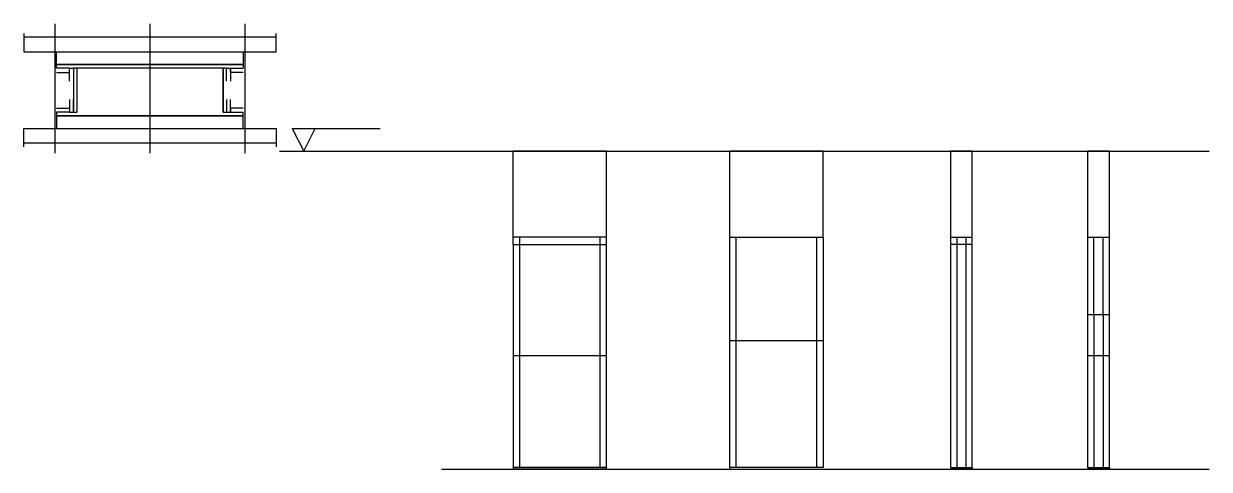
# Model space of a CAD drawing. Header units: metres. Extents: x 7871 to 9167, y 10957 to 11445.
import ezdxf

# ---------------------------------------------------------------- set-up
doc = ezdxf.new("R2010")
doc.units = ezdxf.units.M
for name, color, linetype in [('CHAPA', 7, 'Continuous'), ('COTA', 7, 'Continuous'), ('Hachura', 7, 'Continuous'), ('Madeira', 7, 'Continuous'), ('NIVEL 1° PAV.', 7, 'Continuous'), ('Nível', 7, 'Continuous'), ('Painéis', 7, 'Continuous'), ('Perfil Metálico', 7, 'Continuous'), ('SARR_2.2x7', 7, 'Continuous'), ('SARRAFO', 7, 'Continuous')]:
    doc.layers.add(name, color=color, linetype=linetype)

msp = doc.modelspace()

# ---------------------------------------------------------------- linework, layer by layer
at = {"layer": 'CHAPA', "color": 7, "lineweight": 25}
for points in [[(7906.7, 11395.9), (7906.7, 11399.9), (8110.7, 11399.9), (8110.7, 11395.9)], [(7906.7, 11395.9), (7906.7, 11399.9), (8110.7, 11399.9), (8110.7, 11395.9)], [(7928.7, 11395.9), (7925.1, 11395.9), (7925.1, 11347.9), (7928.7, 11347.9)], [(7928.7, 11395.9), (7925.1, 11395.9), (7925.1, 11347.9), (7928.7, 11347.9)], [(8092.3, 11395.9), (8088.7, 11395.9), (8088.7, 11347.9), (8092.3, 11347.9)], [(8092.3, 11395.9), (8088.7, 11395.9), (8088.7, 11347.9), (8092.3, 11347.9)], [(7906.7, 11347.9), (7906.7, 11343.9), (8110.7, 11343.9), (8110.7, 11347.9)], [(7906.7, 11347.9), (7906.7, 11343.9), (8110.7, 11343.9), (8110.7, 11347.9)]]:
    msp.add_lwpolyline(points, dxfattribs=at)
at = {"layer": 'COTA', "color": 7, "lineweight": 25}
for p, q in [((8508.2, 11305.2), (8406.2, 11305.2)), ((8406.2, 11211.2), (8406.2, 11305.2)), ((8508.2, 11211.2), (8508.2, 11305.2)), ((8745, 11305.2), (8643, 11305.2)), ((8643, 11211.2), (8643, 11305.2)), ((8745, 11211.2), (8745, 11305.2))]:
    msp.add_line(p, q, dxfattribs=at)
for points in [[(8908.2, 11211.2), (8908.2, 11305.2), (8884.2, 11305.2), (8884.2, 11211.2)], [(9058.3, 11211.2), (9058.3, 11305.2), (9034.3, 11305.2), (9034.3, 11211.2)]]:
    msp.add_lwpolyline(points, dxfattribs=at)
at = {"layer": 'Hachura', "color": 7, "lineweight": 25}
for p, q in [((7904.7, 11444.7), (7904.7, 11302.9)), ((8008.7, 11444.7), (8008.7, 11302.9)), ((8112.7, 11444.7), (8112.7, 11302.9))]:
    msp.add_line(p, q, dxfattribs=at)
at = {"layer": 'Madeira', "color": 7, "lineweight": 25}
for points in [[(8110.7, 11413.9), (8110.7, 11399.9), (7906.7, 11399.9), (7906.7, 11413.9)], [(8110.7, 11329.9), (8110.7, 11343.9), (7906.7, 11343.9), (7906.7, 11329.9)]]:
    msp.add_lwpolyline(points, dxfattribs=at)
at = {"layer": 'NIVEL 1° PAV.', "color": 7, "lineweight": 25}
for p, q in [((8164.4, 11330.2), (8260.4, 11330.2)), ((8164.4, 11330.2), (8176.9, 11305.2)), ((8176.9, 11305.2), (8189.4, 11330.2)), ((8150.6, 11305.2), (9150.6, 11305.2))]:
    msp.add_line(p, q, dxfattribs=at)
at = {"layer": 'Nível', "color": 7, "lineweight": 25}
for p, q in [((8327.6, 11305.2), (9167.4, 11305.2)), ((8327.6, 10957.2), (9167.4, 10957.2))]:
    msp.add_line(p, q, dxfattribs=at)
at = {"layer": 'Painéis', "color": 7, "lineweight": 25}
for p, q in [((8406.2, 11203.2), (8406.2, 11211.2)), ((8508.2, 11211.2), (8406.2, 11211.2)), ((8508.2, 11203.2), (8508.2, 11211.2)), ((8643, 10959.2), (8643, 11211.2)), ((8643, 11211.2), (8745, 11211.2)), ((8745, 11211.2), (8745, 10959.2)), ((8884.2, 11211.2), (8884.2, 10959.2)), ((8884.2, 11211.2), (8908.2, 11211.2)), ((8908.2, 10959.2), (8908.2, 11211.2)), ((9034.3, 11211.2), (9034.3, 10959.2)), ((9034.3, 11211.2), (9058.3, 11211.2)), ((9058.3, 10959.2), (9058.3, 11211.2)), ((8406.2, 11203.2), (8406.2, 10957.2)), ((8406.2, 11203.2), (8508.2, 11203.2)), ((8508.2, 10957.2), (8508.2, 11203.2)), ((8908.2, 11203.2), (8884.2, 11203.2)), ((9058.3, 11126.2), (9034.3, 11126.2)), ((8643, 11098.2), (8745, 11098.2)), ((8508.2, 11081.2), (8406.2, 11081.2)), ((9058.3, 11081.2), (9034.3, 11081.2)), ((8406.2, 10959.2), (8508.2, 10959.2)), ((8745, 10959.2), (8643, 10959.2)), ((8884.2, 10959.2), (8908.2, 10959.2)), ((9034.3, 10959.2), (9058.3, 10959.2)), ((8643, 10957.2), (8745, 10957.2))]:
    msp.add_line(p, q, dxfattribs=at)
for points in [[(8088.7, 11347.9), (8088.7, 11395.9), (7928.7, 11395.9), (7928.7, 11347.9)], [(8508.2, 10959.2), (8406.2, 10959.2), (8406.2, 10957.2), (8508.2, 10957.2)], [(8745, 10959.2), (8643, 10959.2), (8643, 10957.2), (8745, 10957.2)], [(8884.2, 10959.2), (8908.2, 10959.2), (8908.2, 10957.2), (8884.2, 10957.2)], [(9034.3, 10959.2), (9058.3, 10959.2), (9058.3, 10957.2), (9034.3, 10957.2)]]:
    msp.add_lwpolyline(points, dxfattribs=at)
at = {"layer": 'Perfil Metálico', "color": 7, "lineweight": 25}
for points in [[(7870.7, 11433.9), (7870.7, 11413.9), (8146.7, 11413.9), (8146.7, 11433.9)], [(8146.7, 11417.9), (8146.7, 11429.9), (7870.7, 11429.9), (7870.7, 11417.9)], [(7870.7, 11309.9), (7870.7, 11329.9), (8146.7, 11329.9), (8146.7, 11309.9)], [(8146.7, 11325.9), (8146.7, 11313.9), (7870.7, 11313.9), (7870.7, 11325.9)]]:
    msp.add_lwpolyline(points, dxfattribs=at)
at = {"layer": 'SARR_2.2x7', "color": 7, "lineweight": 25}
for p, q in [((8413.2, 11203.2), (8413.2, 11211.2)), ((8501.2, 11203.2), (8501.2, 11211.2)), ((8650, 11098.2), (8650, 11211.2)), ((8738, 11098.2), (8738, 11211.2)), ((8891.2, 11211.2), (8891.2, 11203.2)), ((8901.2, 11211.2), (8901.2, 11203.2)), ((9041.3, 11126.2), (9041.3, 11211.2)), ((9051.3, 11126.2), (9051.3, 11211.2)), ((8413.2, 11081.2), (8413.2, 11203.2)), ((8501.2, 11081.2), (8501.2, 11203.2)), ((8891.2, 11203.2), (8891.2, 10959.2)), ((8901.2, 11203.2), (8901.2, 10959.2)), ((9041.3, 11126.2), (9041.3, 10959.2)), ((9051.3, 11126.2), (9051.3, 10959.2)), ((8650, 10959.2), (8650, 11098.2)), ((8738, 10959.2), (8738, 11098.2)), ((8413.2, 10959.2), (8413.2, 11081.2)), ((8501.2, 10959.2), (8501.2, 11081.2)), ((8413.2, 10959.2), (8413.2, 10959.2)), ((8501.2, 10959.2), (8501.2, 10959.2))]:
    msp.add_line(p, q, dxfattribs=at)
at = {"layer": 'SARRAFO', "color": 7, "lineweight": 25}
for points in [[(7906.7, 11391.5), (7920.7, 11391.5), (7920.7, 11395.9), (7906.7, 11395.9)], [(7920.7, 11381.9), (7920.7, 11395.9), (7925.1, 11395.9), (7925.1, 11381.9)], [(8092.3, 11381.9), (8092.3, 11395.9), (8096.7, 11395.9), (8096.7, 11381.9)], [(8110.7, 11391.5), (8096.7, 11391.5), (8096.7, 11395.9), (8110.7, 11395.9)], [(7920.7, 11361.9), (7920.7, 11347.9), (7925.1, 11347.9), (7925.1, 11361.9)], [(8092.3, 11361.9), (8092.3, 11347.9), (8096.7, 11347.9), (8096.7, 11361.9)], [(7906.7, 11352.3), (7920.7, 11352.3), (7920.7, 11347.9), (7906.7, 11347.9)], [(8110.7, 11352.3), (8096.7, 11352.3), (8096.7, 11347.9), (8110.7, 11347.9)]]:
    msp.add_lwpolyline(points, dxfattribs=at)

doc.saveas('drawing.dxf')
